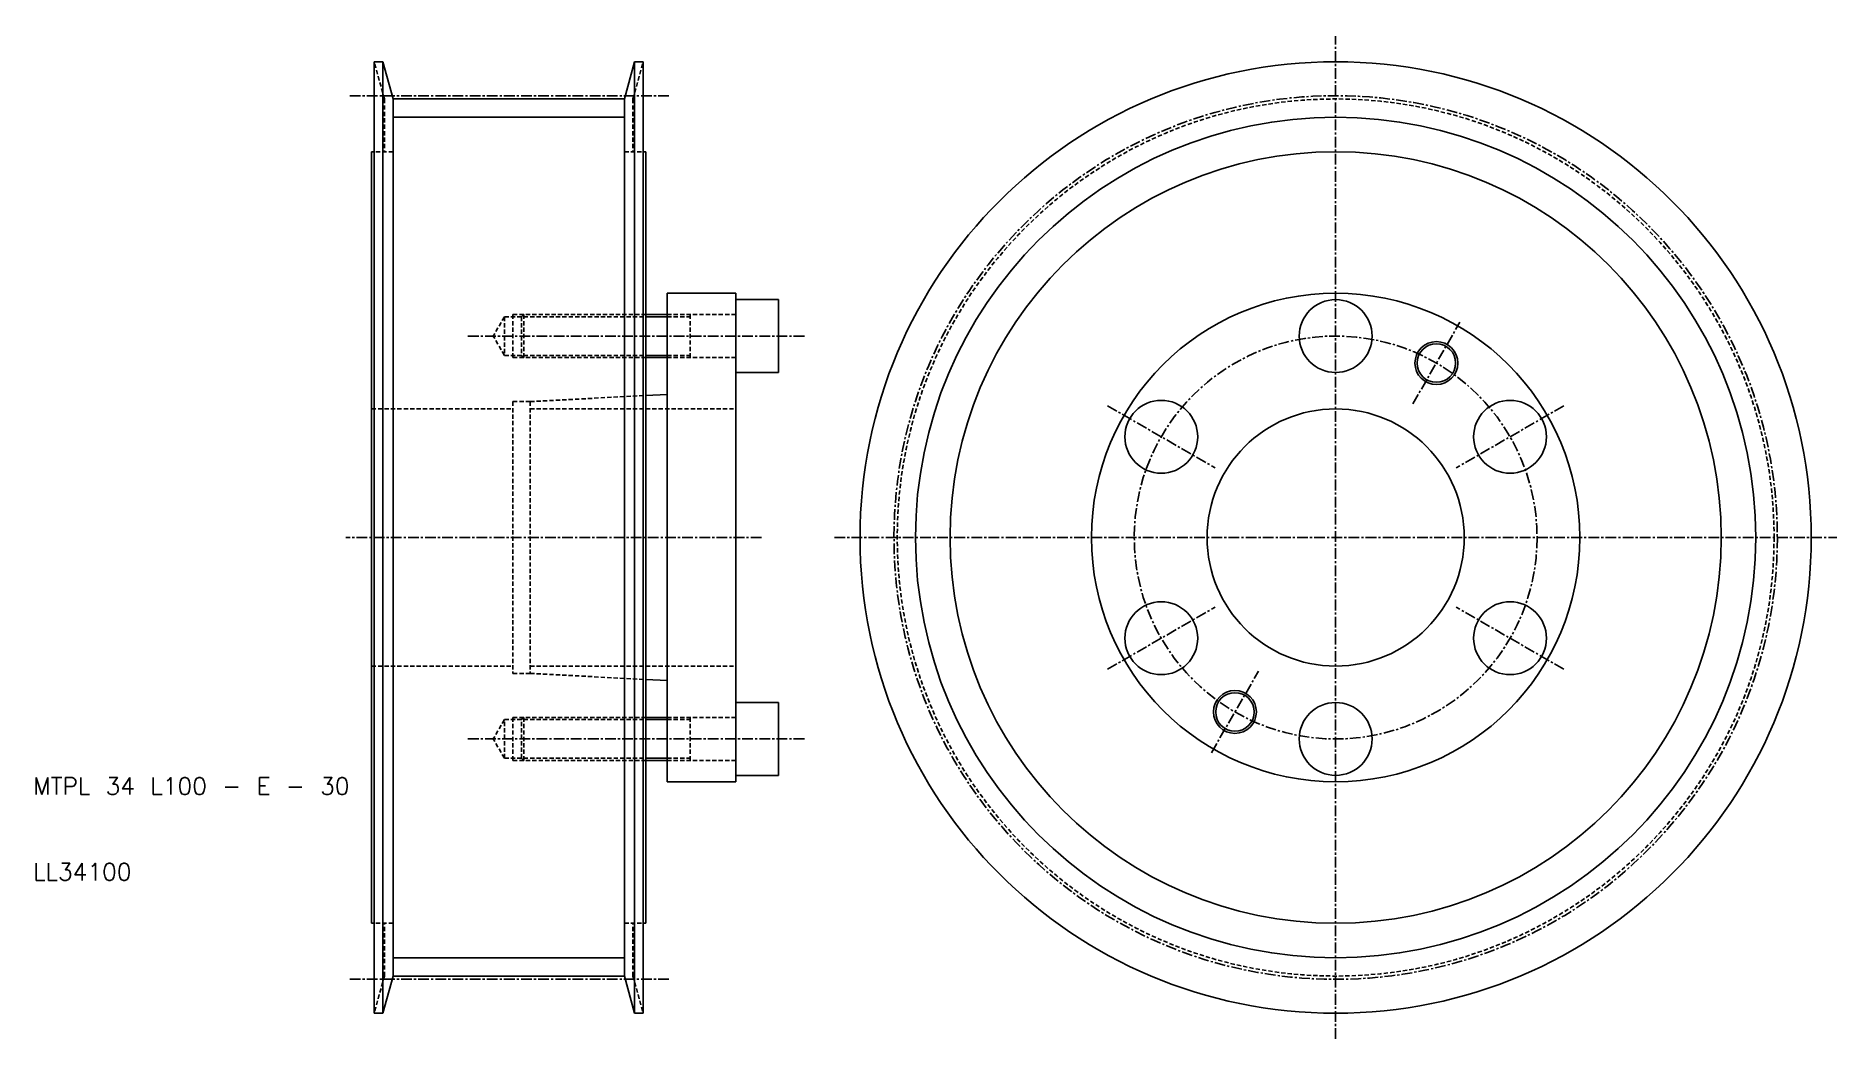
# Model space of a CAD drawing. Extents: x 10 to 220, y -8 to 108.
import ezdxf

# ---------------------------------------------------------------- set-up
doc = ezdxf.new("R2010")
doc.units = 0
doc.linetypes.add('CENTER', pattern=[2, 1.25, -0.25, 0.25, -0.25])
doc.linetypes.add('DASHED', pattern=[0.75, 0.5, -0.25])
doc.layers.get('0').update_dxf_attribs({"linetype": 'CONTINUOUS'})
doc.layers.add('CENTER', color=1, linetype='CENTER')
doc.styles.get("Standard").update_dxf_attribs({"font": 'txt.shx'})

msp = doc.modelspace()

# ---------------------------------------------------------------- linework, layer by layer
at = {"color": 7, "linetype": 'CONTINUOUS'}
for p, q in [((49.8, 105.5), (49.8, -5.5)), ((50.8, 105.5), (49.8, 105.5)), ((50.8, 105.5), (50.8, -5.5)), ((52, 101.16), (50.8, 105.5)), ((79, 101.16), (80.2, 105.5)), ((80.2, 105.5), (80.2, -5.5)), ((80.2, 105.5), (81.2, 105.5)), ((81.2, 105.5), (81.2, -5.5)), ((79, 101.16), (52, 101.16)), ((52, 101.16), (52, -1.16)), ((79, 101.16), (79, -1.16)), ((49.5, 95), (49.5, 5)), ((49.8, 95), (49.5, 95)), ((81.2, 95), (81.5, 95)), ((81.5, 95), (81.5, 5)), ((84, 78.5), (84, 21.5)), ((84, 78.5), (92, 78.5)), ((92, 78.5), (92, 21.5)), ((84, 76), (81.5, 76)), ((92, 77.75), (97, 77.75)), ((97, 77.75), (97, 69.25)), ((84, 71), (81.5, 71)), ((92, 69.25), (97, 69.25)), ((92, 69.25), (97, 69.25)), ((84, 66.7), (81.5, 66.567187)), ((84, 33.3), (81.5, 33.432812)), ((92, 30.75), (97, 30.75)), ((92, 30.75), (97, 30.75)), ((97, 22.25), (97, 30.75)), ((84, 29), (81.5, 29)), ((84, 24), (81.5, 24)), ((84, 21.5), (92, 21.5)), ((92, 22.25), (97, 22.25)), ((49.8, 5), (49.5, 5)), ((81.2, 5), (81.5, 5)), ((52, -1.16), (50.8, -5.5)), ((79, -1.16), (52, -1.16)), ((79, -1.16), (80.2, -5.5)), ((50.8, -5.5), (49.8, -5.5)), ((80.2, -5.5), (81.2, -5.5))]:
    msp.add_line(p, q, dxfattribs=at)
at = {"color": 3, "linetype": 'DASHED'}
for p, q in [((51, 101.16), (49.8, 105.5)), ((80, 101.16), (81.2, 105.5)), ((51, 101.16), (51, 95)), ((80, 101.16), (80, 95)), ((52, 95), (49.8, 95)), ((79, 95), (81.2, 95)), ((65, 75.75), (63.700962, 73.5)), ((65, 75.75), (81.5, 75.75)), ((65, 75.75), (65, 71.25)), ((81.5, 76), (66, 76)), ((66, 76), (66, 71)), ((67.25, 76), (67, 75.75)), ((67, 75.75), (67, 71.25)), ((67.25, 76), (67.25, 71)), ((92, 76), (84, 76)), ((84, 75.75), (86.666667, 75.75)), ((86.666667, 76), (86.666667, 71)), ((65, 71.25), (63.700962, 73.5)), ((65, 71.25), (81.5, 71.25)), ((81.5, 71), (66, 71)), ((67.25, 71), (67, 71.25)), ((84, 71.25), (86.666667, 71.25)), ((92, 71), (84, 71)), ((66, 65.85), (66, 34.15)), ((66, 65.85), (68, 65.85)), ((68, 65.85), (81.5, 66.567187)), ((68, 65.85), (68, 34.15)), ((49.5, 65), (66, 65)), ((68, 65), (92, 65)), ((49.5, 35), (66, 35)), ((66, 34.15), (68, 34.15)), ((68, 35), (92, 35)), ((68, 34.15), (81.5, 33.432812)), ((65, 28.75), (63.700962, 26.5)), ((65, 28.75), (81.5, 28.75)), ((65, 24.25), (65, 28.75)), ((81.5, 29), (66, 29)), ((66, 24), (66, 29)), ((67.25, 29), (67, 28.75)), ((67, 24.25), (67, 28.75)), ((67.25, 24), (67.25, 29)), ((92, 29), (84, 29)), ((84, 28.75), (86.666667, 28.75)), ((86.666667, 24), (86.666667, 29)), ((65, 24.25), (63.700962, 26.5)), ((65, 24.25), (81.5, 24.25)), ((81.5, 24), (66, 24)), ((67.25, 24), (67, 24.25)), ((84, 24.25), (86.666667, 24.25)), ((92, 24), (84, 24)), ((52, 5), (49.8, 5)), ((51, -1.16), (51, 5)), ((79, 5), (81.2, 5)), ((80, -1.16), (80, 5)), ((51, -1.16), (49.8, -5.5)), ((80, -1.16), (81.2, -5.5))]:
    msp.add_line(p, q, dxfattribs=at)
at = {"color": 3, "linetype": 'CONTINUOUS'}
for p, q in [((79, 99.03), (52, 99.03)), ((84, 75.75), (81.5, 75.75)), ((84, 71.25), (81.5, 71.25)), ((84, 28.75), (81.5, 28.75)), ((84, 24.25), (81.5, 24.25)), ((79, 0.97), (52, 0.97))]:
    msp.add_line(p, q, dxfattribs=at)
at = {"color": 7, "linetype": 'CONTINUOUS'}
for centre, radius in [((162, 50), 55.5), ((162, 50), 45), ((162, 50), 28.5), ((162, 50), 28.5), ((162, 73.5), 4.25), ((173.75, 70.351597), 2.25), ((141.648403, 61.75), 4.25), ((182.351597, 61.75), 4.25), ((162, 50), 15), ((141.648403, 38.25), 4.25), ((182.351597, 38.25), 4.25), ((150.25, 29.648403), 2.25), ((162, 26.5), 4.25)]:
    msp.add_circle(centre, radius, dxfattribs=at)
at = {"color": 3, "linetype": 'DASHED'}
msp.add_circle((162, 50), 51.16, dxfattribs=at)
at = {"color": 3, "linetype": 'CONTINUOUS'}
for centre, radius in [((162, 50), 49.03), ((173.75, 70.351597), 2.5), ((150.25, 29.648403), 2.5)]:
    msp.add_circle(centre, radius, dxfattribs=at)
at = {"layer": 'CENTER', "color": 1, "linetype": 'CENTER'}
for p, q in [((162, -8.5), (162, 108.5)), ((84.2, 101.54), (46.8, 101.54)), ((171, 65.588457), (176.5, 75.114737)), ((100, 73.5), (60.700962, 73.5)), ((135.369719, 65.375), (147.927087, 58.125)), ((188.630281, 65.375), (176.072913, 58.125)), ((95, 50), (46.5, 50)), ((103.5, 50), (220.5, 50)), ((135.369719, 34.625), (147.927087, 41.875)), ((188.630281, 34.625), (176.072913, 41.875)), ((147.5, 24.885263), (153, 34.411543)), ((100, 26.5), (60.700962, 26.5)), ((84.2, -1.54), (46.8, -1.54))]:
    msp.add_line(p, q, dxfattribs=at)
for radius in [51.54, 23.5]:
    msp.add_circle((162, 50), radius, dxfattribs=at)

# ---------------------------------------------------------------- texts
at = {"color": 7, "linetype": 'CONTINUOUS'}
for s, p in [('MTPL 34 L100 - E - 30', (10, 20)), ('LL34100', (10, 10))]:
    msp.add_text(s, height=2, dxfattribs=at).set_placement(p)

doc.saveas('drawing.dxf')
